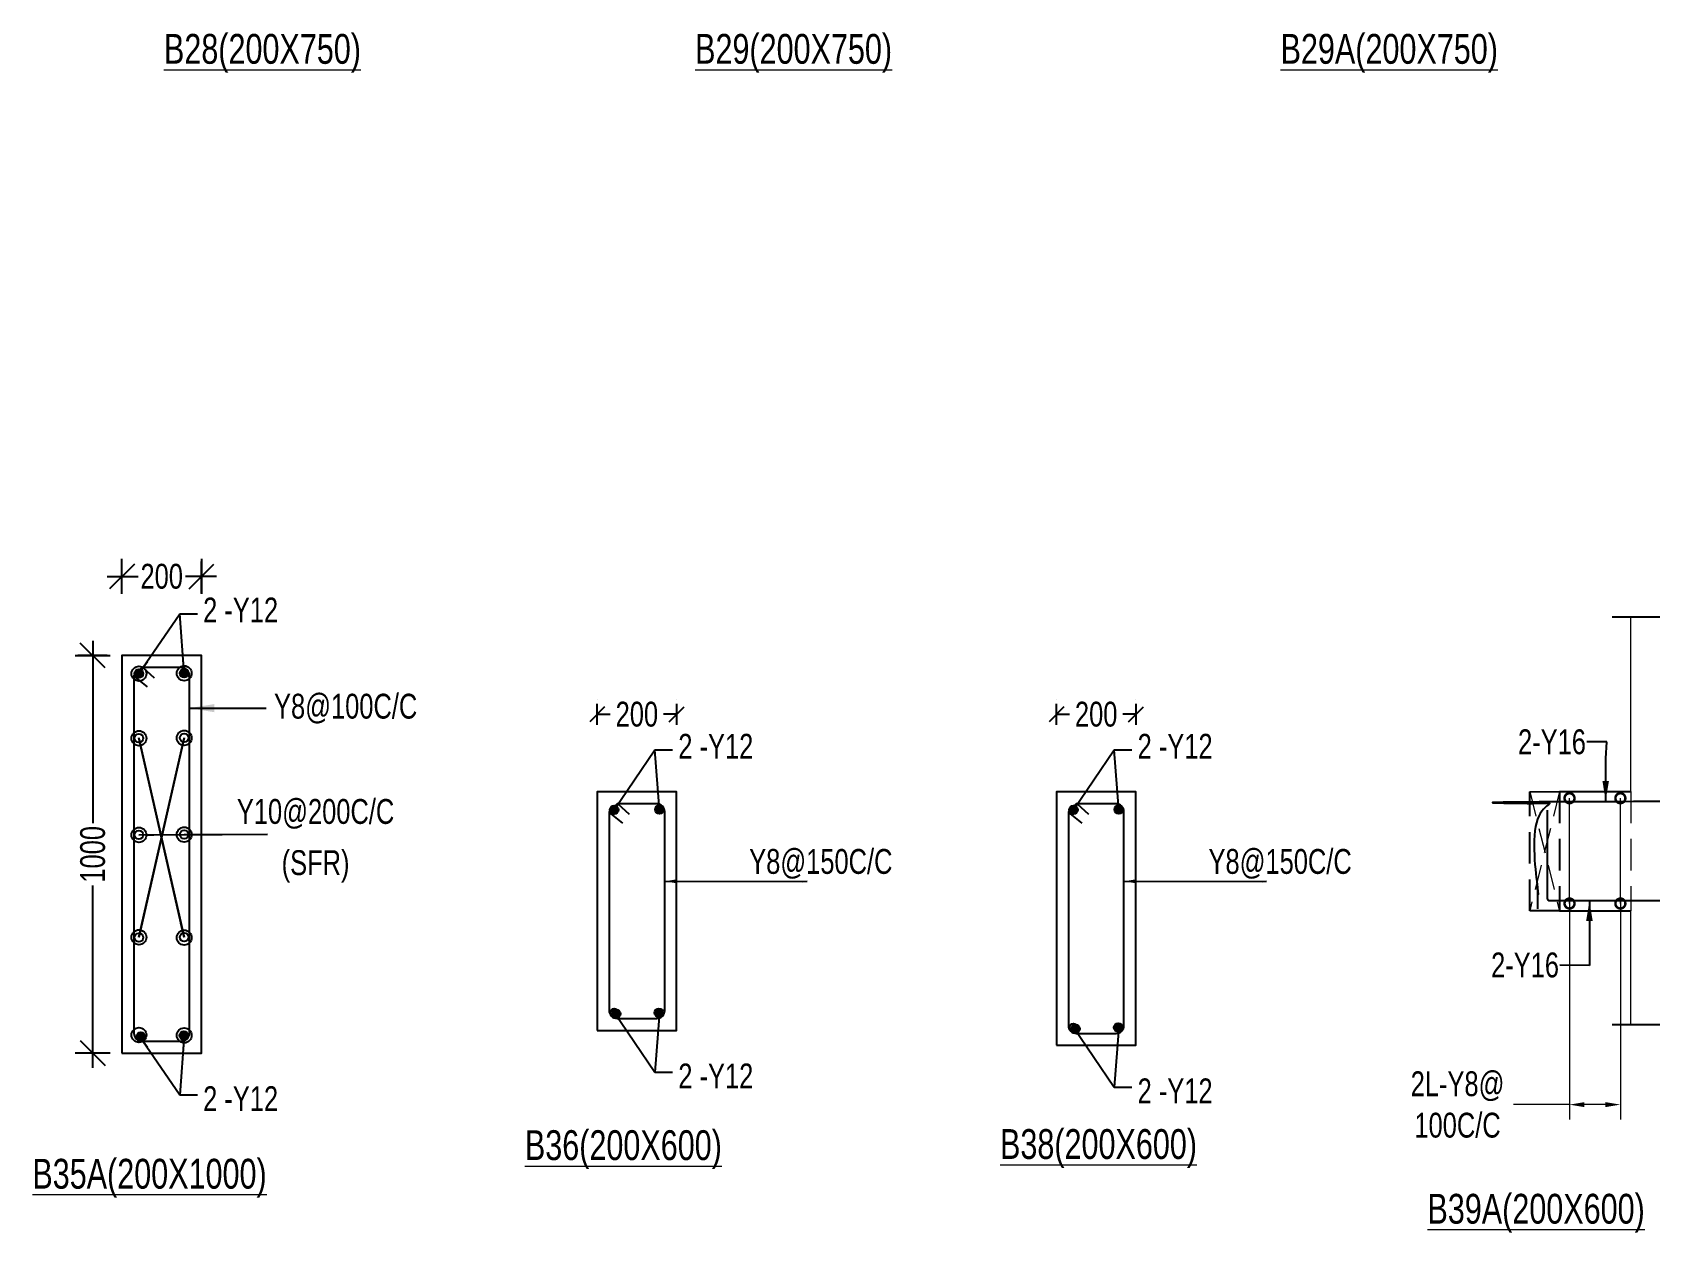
# Model space of a CAD drawing. Header units: millimetres. Extents: x 39642 to 123571, y 2620 to 56435.
# Drawn here: x 47619 to 55761, y 14482 to 20521 of the extents above; entities that cross this region are included whole.
import ezdxf

# ---------------------------------------------------------------- set-up
doc = ezdxf.new("R2010")
doc.units = ezdxf.units.MM
for name, pattern in [('CONTINOUS', [0]), ('CONTINU', [0]), ('HIDDEN', [9.525, 6.35, -3.175])]:
    doc.linetypes.add(name, pattern=pattern)
for name, color, linetype in [('-S-ARROW', 253, 'Continuous'), ('-S-DIM', 251, 'Continuous'), ('-S-FOOT-DIM', 8, 'Continuous'), ('-S-MISC', 8, 'Continuous'), ('-STR-BEAM', 7, 'CONTINU'), ('-STR-REINF', 3, 'Continuous'), ('-STR-TEXT', 6, 'Continuous'), ('BEAM', 7, 'Continuous'), ('dim', 8, 'Continuous'), ('rein', 3, 'Continuous'), ('S- Structural', 5, 'Continuous'), ('Text', 6, 'Continuous')]:
    doc.layers.add(name, color=color, linetype=linetype)
for name, color, linetype, lineweight in [('-S-STIRUP', 11, 'Continuous', 9), ('-STR-COLUMN', 5, 'HIDDEN', 13), ('-STR-RF-DIM', 252, 'CONTINOUS', 20), ('S-BEAM-IDEN', 2, 'Continuous', 9), ('SEC TEXT', 9, 'Continuous', 18), ('SLAB LINE', 254, 'HIDDEN', 20)]:
    doc.layers.add(name, color=color, linetype=linetype, lineweight=lineweight)
doc.styles.add('BEAM-LS', font='romans.shx', dxfattribs={"width": 0.8})
doc.styles.add('EL', font='swisscl.ttf')
doc.styles.add('SOBHA', font='swisscl.ttf')
doc.styles.add('sobha.sed', font='swisscl.ttf')
doc.dimstyles.new('S-25', dxfattribs={"dimscale": 25, "dimtxt": 2.5, "dimasz": 1.5, "dimexe": 0.25, "dimexo": 0.5, "dimgap": 0.1, "dimtad": 0, "dimdec": 0, "dimrnd": 0.0005, "dimzin": 0, "dimdsep": 46, "dimtxsty": 'SOBHA', "dimblk": 'OBLIQUE', "dimcen": 0.09, "dimclrd": 8, "dimclre": 8, "dimclrt": 6, "dimadec": 0, "dimazin": 0, "dimtfac": 1, "dimtdec": 0, "dimtofl": 0, "dimtmove": 0, "dimatfit": 3, "dimfxl": 0.18, "dimtolj": 1, "dimtzin": 0, "dimlwd": -1, "dimlwe": -1, "dimarcsym": 0})
doc.dimstyles.new('S-25L', dxfattribs={"dimscale": 25, "dimtxt": 2.5, "dimasz": 2.5, "dimexe": 1.5, "dimexo": 1.5, "dimgap": 0.2, "dimtad": 0, "dimdec": 0, "dimrnd": 0.0005, "dimzin": 0, "dimdsep": 46, "dimtxsty": 'sobha.sed', "dimblk": 'OBLIQUE', "dimcen": 0.09, "dimdle": 1.5, "dimclrd": 8, "dimclre": 8, "dimclrt": 6, "dimadec": 0, "dimazin": 0, "dimtfac": 1, "dimtdec": 0, "dimtofl": 0, "dimtmove": 1, "dimatfit": 3, "dimfxl": 0.18, "dimtolj": 1, "dimtzin": 0, "dimlwd": -1, "dimlwe": -1, "dimarcsym": 0})
doc.dimstyles.new('S-50', dxfattribs={"dimscale": 50, "dimtxt": 2.5, "dimasz": 1.25, "dimexe": 1, "dimexo": 1, "dimgap": 0.5, "dimtad": 1, "dimdec": 0, "dimrnd": 0.0005, "dimzin": 0, "dimdsep": 46, "dimtxsty": 'EL', "dimblk": 'ARCHTICK', "dimcen": 0.09, "dimdle": 1.5, "dimclrd": 251, "dimclre": 251, "dimclrt": 6, "dimadec": 0, "dimazin": 0, "dimtfac": 1, "dimtdec": 0, "dimtofl": 0, "dimtmove": 0, "dimatfit": 3, "dimfxl": 2, "dimtolj": 1, "dimtzin": 0, "dimlwd": -1, "dimlwe": -1, "dimarcsym": 0})
doc.dimstyles.new('S-DIM50', dxfattribs={"dimscale": 50, "dimtxt": 2.5, "dimasz": 1.5, "dimexe": 1.5, "dimexo": 1, "dimgap": 0.5, "dimtad": 0, "dimdec": 0, "dimzin": 0, "dimdsep": 46, "dimtxsty": 'SOBHA', "dimcen": 0.09, "dimclrd": 256, "dimclre": 256, "dimclrt": 6, "dimadec": 5, "dimazin": 0, "dimtfac": 1, "dimtdec": 0, "dimtofl": 0, "dimtmove": 0, "dimatfit": 3, "dimfxl": 0.18, "dimtolj": 1, "dimtzin": 0, "dimlwd": -1, "dimlwe": -1, "dimarcsym": 0})
doc.dimstyles.new('STIRUP', dxfattribs={"dimscale": 50, "dimtxt": 2.5, "dimasz": 2.2, "dimexe": 0, "dimexo": 0, "dimgap": 0.5, "dimtad": 0, "dimdec": 0, "dimzin": 0, "dimdsep": 46, "dimtxsty": 'BEAM-LS', "dimblk": 'DOTSMALL', "dimcen": 0.09, "dimclrd": 256, "dimclre": 256, "dimclrt": 256, "dimadec": 5, "dimazin": 0, "dimtfac": 1, "dimtdec": 0, "dimtofl": 0, "dimtmove": 0, "dimatfit": 3, "dimldrblk": 'DOTSMALL', "dimfxl": 0, "dimfxlon": 1, "dimtolj": 1, "dimtzin": 0, "dimlwd": -1, "dimlwe": -1, "dimarcsym": 0})

# ---------------------------------------------------------------- blocks, each defined once
blk = doc.blocks.new('_Oblique')
at = {"color": 0, "linetype": 'ByBlock', "lineweight": -2}
for p, q in [((0, 0.707), (0, -0.707)), ((-0.5, -0.5), (0.5, 0.5))]:
    blk.add_line(p, q, dxfattribs=at)
blk = doc.blocks.new('*D19')
at = {"layer": '-S-FOOT-DIM', "color": 8, "transparency": 16777216}
for p, q in [((80.3, 1345.1), (158.2, 1345.1)), ((355.3, 1345.1), (277.4, 1345.1))]:
    blk.add_line(p, q, dxfattribs=at)
at = {"layer": '-S-FOOT-DIM', "color": 8, "linetype": 'Continuous', "transparency": 16777216}
for p, q in [((117.8, 1302.3), (117.8, 1382.6)), ((317.8, 1302.3), (317.8, 1382.6))]:
    blk.add_line(p, q, dxfattribs=at)
at = {"layer": '-S-FOOT-DIM', "color": 8, "transparency": 16777216, "xscale": 62.5, "yscale": 62.5, "zscale": 62.5, "rotation": 180}
blk.add_blockref('_Oblique', (117.8, 1345.1), dxfattribs=at)
at = {"layer": '-S-FOOT-DIM', "color": 8, "transparency": 16777216, "xscale": 62.5, "yscale": 62.5, "zscale": 62.5}
blk.add_blockref('_Oblique', (317.8, 1345.1), dxfattribs=at)
at = {"layer": '-S-FOOT-DIM', "color": 6, "transparency": 16777216, "insert": (217.8, 1345.1), "char_height": 62.5, "attachment_point": 5, "style": 'sobha.sed'}
blk.add_mtext('\\A1;200', dxfattribs=at)
blk = doc.blocks.new('*D20')
at = {"layer": '-S-FOOT-DIM', "color": 8, "transparency": 16777216}
for p, q in [((44.2, 1183.5), (44.2, 724.4)), ((44.2, 108.5), (44.2, 567.5))]:
    blk.add_line(p, q, dxfattribs=at)
at = {"layer": '-S-FOOT-DIM', "color": 8, "linetype": 'Continuous', "transparency": 16777216}
for p, q in [((80.3, 1146), (6.7, 1146)), ((80.3, 146), (6.7, 146))]:
    blk.add_line(p, q, dxfattribs=at)
at = {"layer": '-S-FOOT-DIM', "color": 8, "transparency": 16777216, "xscale": 62.5, "yscale": 62.5, "zscale": 62.5}
for p, rotation in [((44.2, 1146), 90), ((44.2, 146), 270)]:
    blk.add_blockref('_Oblique', p, dxfattribs=dict(at, rotation=rotation))
at = {"layer": '-S-FOOT-DIM', "color": 6, "transparency": 16777216, "insert": (44.2, 646), "char_height": 62.5, "attachment_point": 5, "rotation": 90, "style": 'sobha.sed'}
blk.add_mtext('\\A1;1000', dxfattribs=at)
blk = doc.blocks.new('*D187')
at = {"layer": '-S-DIM', "transparency": 16777216}
for p, q in [((50462.4, 17164.4), (50462.4, 17165.1)), ((50862.4, 17164.4), (50862.4, 17165.1)), ((50462.4, 17090.1), (50528.3, 17090.1)), ((50862.4, 17090.1), (50796.6, 17090.1))]:
    blk.add_line(p, q, dxfattribs=at)
at = {"layer": '-S-DIM', "transparency": 16777216, "xscale": 75, "yscale": 75, "zscale": 75, "rotation": 180}
blk.add_blockref('_Oblique', (50462.4, 17090.1), dxfattribs=at)
at = {"layer": '-S-DIM', "transparency": 16777216, "xscale": 75, "yscale": 75, "zscale": 75}
blk.add_blockref('_Oblique', (50862.4, 17090.1), dxfattribs=at)
at = {"layer": '-S-DIM', "color": 6, "transparency": 16777216, "insert": (50662.4, 17090.1), "char_height": 125, "attachment_point": 5, "style": 'SOBHA'}
blk.add_mtext('\\A1;200', dxfattribs=at)
blk = doc.blocks.new('*D189')
at = {"layer": '-S-DIM', "transparency": 16777216}
for p, q in [((52774.6, 17164.4), (52774.6, 17165.1)), ((53174.6, 17164.4), (53174.6, 17165.1)), ((52774.6, 17090.1), (52840.5, 17090.1)), ((53174.6, 17090.1), (53108.8, 17090.1))]:
    blk.add_line(p, q, dxfattribs=at)
at = {"layer": '-S-DIM', "transparency": 16777216, "xscale": 75, "yscale": 75, "zscale": 75, "rotation": 180}
blk.add_blockref('_Oblique', (52774.6, 17090.1), dxfattribs=at)
at = {"layer": '-S-DIM', "transparency": 16777216, "xscale": 75, "yscale": 75, "zscale": 75}
blk.add_blockref('_Oblique', (53174.6, 17090.1), dxfattribs=at)
at = {"layer": '-S-DIM', "color": 6, "transparency": 16777216, "insert": (52974.6, 17090.1), "char_height": 125, "attachment_point": 5, "style": 'SOBHA'}
blk.add_mtext('\\A1;200', dxfattribs=at)
blk = doc.blocks.new('_ArchTick')
at = {"color": 0, "linetype": 'ByBlock', "const_width": 0.15}
blk.add_lwpolyline([(-0.5, -0.5), (0.5, 0.5)], dxfattribs=at)
blk = doc.blocks.new('_DotSmall')
at = {"color": 0, "linetype": 'ByBlock', "const_width": 0.5}
blk.add_lwpolyline([(-0.0625, 0, 1), (0.0625, 0, 1)], format="xyb", close=True, dxfattribs=at)
blk = doc.blocks.new('*D214')
at = {"layer": '-S-STIRUP', "ltscale": 100, "transparency": 16777216}
blk.add_line((55613.4, 16138.1), (55613.4, 16668), dxfattribs=at)
at = {"layer": '-S-STIRUP', "linetype": 'CONTINU', "ltscale": 100, "transparency": 16777216, "xscale": 100, "yscale": 100, "zscale": 100}
for p, rotation in [((55613.4, 16668), 90), ((55613.4, 16138.1), 270)]:
    blk.add_blockref('_DotSmall', p, dxfattribs=dict(at, rotation=rotation))
blk = doc.blocks.new('*D215')
at = {"layer": '-S-STIRUP', "ltscale": 100, "transparency": 16777216}
blk.add_line((55357.4, 16138.1), (55357.4, 16668), dxfattribs=at)
at = {"layer": '-S-STIRUP', "linetype": 'CONTINU', "ltscale": 100, "transparency": 16777216, "xscale": 100, "yscale": 100, "zscale": 100}
for p, rotation in [((55357.4, 16668), 90), ((55357.4, 16138.1), 270)]:
    blk.add_blockref('_DotSmall', p, dxfattribs=dict(at, rotation=rotation))
blk = doc.blocks.new('*D216')
at = {"layer": '-STR-RF-DIM', "transparency": 16777216}
for p, q in [((55357.4, 16151), (55357.4, 15051.2)), ((55613.4, 16151), (55613.4, 15051.2)), ((55357.4, 15126.2), (55075.2, 15126.2)), ((55538.4, 15126.2), (55432.4, 15126.2))]:
    blk.add_line(p, q, dxfattribs=at)
for points in [[(55432.4, 15138.7), (55432.4, 15113.7), (55357.4, 15126.2)], [(55538.4, 15138.7), (55538.4, 15113.7), (55613.4, 15126.2)]]:
    blk.add_solid(points, dxfattribs=at)
at = {"layer": '-STR-RF-DIM', "color": 6, "transparency": 16777216, "insert": (54793.7, 15126.2), "char_height": 125, "attachment_point": 5, "style": 'SOBHA'}
blk.add_mtext('\\A1;2L-Y8@\\P100C/C', dxfattribs=at)
blk = doc.blocks.new('A$Ca7480f11')
at = {"layer": 'rein', "ltscale": 3000}
for points in [[(171.4, 1100.5, -1), (149.6, 1100.5, -1)], [(285.3, 1101.4, -1), (263.5, 1101.4, -1)], [(176.4, 187.5, -1), (154.6, 187.5, -1)], [(284.3, 190.4, -1), (262.5, 190.4, -1)]]:
    blk.add_hatch(color=256, dxfattribs=at).paths.add_polyline_path(points)
at = {"layer": 'BEAM', "ltscale": 0.05, "elevation": 0}
blk.add_lwpolyline([(117.8, 146), (317.8, 146), (317.8, 1146), (117.8, 1146)], close=True, dxfattribs=at)
at = {"layer": 'rein', "ltscale": 3000}
for p, q in [((170.2, 1116, 0), (198.5, 1089.6, 0)), ((147.8, 1093.9, 0), (181.4, 1067.6, 0))]:
    blk.add_line(p, q, dxfattribs=at)
at = {"layer": 'rein', "ltscale": 3000, "elevation": 0}
blk.add_lwpolyline([(167.8, 176), (267.8, 176, 0.414214), (287.8, 196), (287.8, 1096, 0.414214), (267.8, 1116), (167.8, 1116), (147.8, 1096), (147.8, 196, 0.414214)], format="xyb", close=True, dxfattribs=at)
at = {"layer": 'rein', "ltscale": 3000}
for centre in [(160.5, 1100.5, 0), (274.4, 1101.4, 0), (160.5, 938, 0), (274.4, 938.8, 0), (160.5, 694.8, 0), (274.4, 695.7, 0), (274.4, 437.3, 0), (160.5, 436.4, 0), (165.5, 187.5, 0), (273.4, 190.4, 0)]:
    blk.add_circle(centre, 10.9, dxfattribs=at)
at = {"layer": 'Text', "ltscale": 3000, "char_height": 62.5, "style": 'SOBHA'}
for s, insert, width, attachment_point in [('2 -Y12', (416.4, 1291.9, 0), 363.273, 2), ('Y8@100C/C', (680.8, 1049.9, -54609.3), 413.273, 2), ('Y10@200C/C', (605.1, 785.1, -54609.3), 413.273, 2), ('(SFR)', (605.1, 656.3, -54609.3), 413.273, 2), ('2 -Y12', (416.4, 0, 0), 363.273, 8)]:
    blk.add_mtext(s, dxfattribs=dict(at, insert=insert, width=width, attachment_point=attachment_point))
at = {"layer": '-S-FOOT-DIM'}
dim = blk.add_linear_dim(base=(117.8, 1345.1, 0), p1=(317.8, 1264.8, 0), p2=(117.8, 1264.8, 0), text='200', dimstyle='S-25L', dxfattribs=at)
dim.commit()
dim.dimension.update_dxf_attribs({"geometry": '*D19', "text_midpoint": (217.8, 1345.1, 0)})
dim = blk.add_linear_dim(base=(44.2, 1146, 0), p1=(117.8, 146, 0), p2=(117.8, 1146, 0), angle=90, text='1000', dimstyle='S-25L', dxfattribs=at)
dim.commit()
dim.dimension.update_dxf_attribs({"geometry": '*D20', "text_midpoint": (44.2, 646, 0)})
at = {"layer": 'dim', "ltscale": 3000}
for points, override in [([(160.5, 1100.5, 0), (263.4, 1251.4, 0), (307.7, 1251.4, 0)], {"dimasz": 1.5, "dimldrblk": 'DotBlank'}), ([(274.4, 1101.4, 0), (263.4, 1251.4, 0), (307.7, 1251.4, 0)], {"dimasz": 1.5, "dimldrblk": 'DotBlank'}), ([(274.4, 938.8, 0), (160.5, 436.4, 0)], {"dimldrblk": 'DotBlank'}), ([(274.4, 436.4, 0), (160.5, 938.8, 0)], {"dimldrblk": 'DotBlank'}), ([(160.5, 938, 0), (274.4, 437.3, 0)], {"dimldrblk": 'DotBlank'}), ([(160.5, 437.3, 0), (274.4, 938, 0)], {"dimldrblk": 'DotBlank'}), ([(160.5, 694.8, 0), (370.1, 695.7, 0)], {"dimldrblk": 'DotBlank'}), ([(274.4, 695.7, 0), (484, 696.5, 0)], {"dimldrblk": 'DotBlank'}), ([(160.5, 191.4, 0), (263.4, 40.5, 0), (307.7, 40.5, 0)], {"dimasz": 1.5, "dimldrblk": 'DotBlank'}), ([(274.4, 190.5, 0), (263.4, 40.5, 0), (307.7, 40.5, 0)], {"dimasz": 1.5, "dimldrblk": 'DotBlank'})]:
    blk.add_leader(points, dimstyle='S-25', override=override, dxfattribs=at)
at = {"layer": 'dim', "color": 8}
blk.add_leader([(287.8, 1013.8, -54609.3), (480.1, 1013.7, -54609.3), (480.4, 1013.8, -54609.3)], dimstyle='S-25L', dxfattribs=at)

msp = doc.modelspace()

# ---------------------------------------------------------------- hatches: boundary and pattern name
at = {"layer": 'rein', "ltscale": 3000}
for points in [[(50569.6, 16609, -1), (50526, 16609, -1)], [(50797.5, 16610.7, -1), (50753.9, 16610.7, -1)], [(52881.8, 16609, -1), (52838.2, 16609, -1)], [(53109.7, 16610.7, -1), (53066.1, 16610.7, -1)], [(50579.7, 15582.8, -1), (50536.1, 15582.8, -1)], [(50795.5, 15588.8, -1), (50751.9, 15588.8, -1)], [(52891.9, 15507.8, -1), (52848.3, 15507.8, -1)], [(53107.7, 15513.8, -1), (53064.1, 15513.8, -1)]]:
    msp.add_hatch(color=256, dxfattribs=at).paths.add_polyline_path(points)

# ---------------------------------------------------------------- linework, layer by layer
at = {"layer": '-S-MISC', "linetype": 'ByBlock', "ltscale": 1000, "elevation": 0}
for points in [[(55572.4, 17580.1), (56085, 17580.1), (56115.9, 17639.7), (56115.9, 17519.6), (56186.2, 17580.1), (56527, 17580.1)], [(55572.4, 15530.1), (56085, 15530.1), (56115.9, 15589.7), (56115.9, 15469.6), (56186.2, 15530.1), (56527, 15530.1)]]:
    msp.add_lwpolyline(points, dxfattribs=at)
at = {"layer": '-STR-BEAM'}
for p, q in [((55307, 16701, 0), (55665.9, 16701, 0)), ((55307, 16101, 0), (55665.9, 16101, 0))]:
    msp.add_line(p, q, dxfattribs=at)
at = {"layer": '-STR-BEAM', "linetype": 'HIDDEN', "ltscale": 25, "elevation": 0}
msp.add_lwpolyline([(55157, 16700.9), (55307, 16701), (55307, 16101), (55157, 16101), (55157, 16700.9)], dxfattribs=at)
at = {"layer": '-STR-COLUMN', "linetype": 'Continuous', "ltscale": 10}
for p, q in [((55665.9, 16701, 0), (55665.9, 17580.1, 0)), ((55665.9, 15530.1, 0), (55665.9, 16101, 0))]:
    msp.add_line(p, q, dxfattribs=at)
at = {"layer": '-STR-REINF', "ltscale": 10}
msp.add_line((68215.9, 16151, 0), (55260.6, 16151, 0), dxfattribs=at)
at = {"layer": '-STR-REINF', "ltscale": 10, "elevation": 0}
msp.add_lwpolyline([(55260.9, 16151, -0.414214), (55245.9, 16166), (55245.9, 16608.1)], format="xyb", dxfattribs=at)
at = {"layer": '-STR-REINF', "ltscale": 10}
msp.add_rational_spline([(75720.9, 16129.9, 0), (75720.9, 16468.2, 0), (75720.9, 16636, 0), (75720.9, 16651, 0), (75705.9, 16651, 0), (73350.4, 16651, 0), (55210.9, 16651, 0), (55195.9, 16651, 0), (55195.9, 16636, 0), (55195.9, 16468.2, 0), (55195.9, 16110.6, 0)], [1, 1, 1, 0.707106781187, 1, 1, 1, 0.707106781187, 1, 1, 1], degree=2, knots=[0, 0, 0, 1, 1, 2.570796, 2.570796, 3.570796, 3.570796, 5.141593, 5.141593, 6.141593, 6.141593, 6.141593], dxfattribs=at)
at = {"layer": 'BEAM', "ltscale": 0.05, "elevation": -109218.6}
for points in [[(50462.4, 15499.9), (50862.4, 15499.9), (50862.4, 16699.9), (50462.4, 16699.9)], [(52774.6, 15424.9), (53174.6, 15424.9), (53174.6, 16699.9), (52774.6, 16699.9)]]:
    msp.add_lwpolyline(points, close=True, dxfattribs=at)
at = {"layer": 'rein', "ltscale": 3000}
for p, q in [((50567.1, 16639.9, -109218.6), (50623.7, 16587.2, -109218.6)), ((52879.4, 16639.9, -109218.6), (52935.9, 16587.2, -109218.6)), ((50522.4, 16595.7, -109218.6), (50589.7, 16543.2, -109218.6)), ((52834.6, 16595.7, -109218.6), (52901.9, 16543.2, -109218.6))]:
    msp.add_line(p, q, dxfattribs=at)
at = {"layer": 'rein', "ltscale": 3000, "elevation": -109218.6}
for points in [[(50562.4, 15559.9), (50762.4, 15559.9, 0.414214), (50802.4, 15599.9), (50802.4, 16599.9, 0.414214), (50762.4, 16639.9), (50562.4, 16639.9), (50522.4, 16599.9), (50522.4, 15599.9, 0.414214)], [(52874.6, 15484.9), (53074.6, 15484.9, 0.414214), (53114.6, 15524.9), (53114.6, 16599.9, 0.414214), (53074.6, 16639.9), (52874.6, 16639.9), (52834.6, 16599.9), (52834.6, 15524.9, 0.414214)]]:
    msp.add_lwpolyline(points, format="xyb", close=True, dxfattribs=at)
at = {"layer": 'rein', "ltscale": 3000}
for centre in [(50547.8, 16609, -109218.6), (50775.7, 16610.7, -109218.6), (52860, 16609, -109218.6), (53087.9, 16610.7, -109218.6), (50557.9, 15582.8, -109218.6), (50773.7, 15588.8, -109218.6), (52870.1, 15507.8, -109218.6), (53085.9, 15513.8, -109218.6)]:
    msp.add_circle(centre, 21.8, dxfattribs=at)
at = {"layer": 'S-BEAM-IDEN', "color": 9, "linetype": 'HIDDEN', "ltscale": 20}
for p, q in [((55307, 16701, 0), (55157, 16101, 0)), ((55157, 16701), (55307, 16101, 0))]:
    msp.add_line(p, q, dxfattribs=at)
at = {"layer": 'SLAB LINE', "linetype": 'HIDDEN', "ltscale": 25}
msp.add_line((55665.9, 16701, 0), (55665.9, 16101, 0), dxfattribs=at)

# ---------------------------------------------------------------- block references
at = {"layer": 'S- Structural', "ltscale": 20, "xscale": 2, "yscale": 2, "zscale": 2}
msp.add_blockref('A$Ca7480f11', (47834.8, 15093.7, 0), dxfattribs=at)

# ---------------------------------------------------------------- texts
at = {"layer": '-STR-TEXT', "color": 6, "char_height": 125, "width": 696.385, "style": 'SOBHA'}
for insert, attachment_point in [((55440, 17014.4, 0), 3), ((55304.4, 15764.8, 0), 9)]:
    msp.add_mtext('\\A1;2-Y16', dxfattribs=dict(at, insert=insert, attachment_point=attachment_point))
at = {"layer": 'SEC TEXT', "color": 1, "linetype": 'ByBlock', "style": 'sobha.sed'}
for s, rotation, p in [('%%UB28(200X750)', 359.98928, (48281.8, 20363.6, 0)), ('%%UB29(200X750)', 359.98928, (50955.5, 20363.6, 0)), ('%%UB29A(200X750)', 359.98928, (53902.9, 20363.6, 0)), ('%%UB36(200X600)', 359.98928, (50098.7, 14847.4, -109218.6)), ('%%UB38(200X600)', 359.98928, (52490.5, 14853, -109218.6)), ('%%UB35A(200X1000)', 0.01072, (47619.2, 14703.4, 0)), ('%%UB39A(200X600)', 0.01072, (54642.2, 14527.2, 0))]:
    msp.add_text(s, height=150, rotation=rotation, dxfattribs=at).set_placement(p)
at = {"layer": 'Text', "ltscale": 3000, "char_height": 125, "style": 'SOBHA'}
for s, insert, width, attachment_point in [('2 -Y12', (51059.7, 16991.8, -109218.6), 726.545, 2), ('2 -Y12', (53371.9, 16991.8, -109218.6), 726.545, 2), ('Y8@150C/C', (51588.4, 16412.4, -109218.6), 826.545, 2), ('Y8@150C/C', (53900.6, 16412.4, -109218.6), 826.545, 2), ('2 -Y12', (51059.7, 15207.9, -109218.6), 726.545, 8), ('2 -Y12', (53371.9, 15132.9, -109218.6), 726.545, 8)]:
    msp.add_mtext(s, dxfattribs=dict(at, insert=insert, width=width, attachment_point=attachment_point))

# ---------------------------------------------------------------- dimensions: what is measured, and where the dimension line sits
at = {"layer": '-S-DIM'}
for p1, p2, picture, middle in [((50462.4, 16699.9, -109218.6), (50862.4, 16699.9, -109218.6), '*D187', (50662.4, 17090.1)), ((52774.6, 16699.9, -109218.6), (53174.6, 16699.9, -109218.6), '*D189', (52974.6, 17090.1))]:
    dim = msp.add_aligned_dim(p1=p1, p2=p2, distance=390.2, dimstyle='S-DIM50', override={"dimscale": 1, "dimtxt": 125, "dimasz": 75, "dimexe": 75, "dimexo": 0, "dimgap": 25, "dimlfac": 0.5, "dimblk1": 'Oblique', "dimblk2": 'Oblique', "dimsah": 1, "dimcen": 4.5, "dimfxl": 75, "dimfxlon": 1}, dxfattribs=at)
    dim.commit()
    dim.dimension.update_dxf_attribs({"geometry": picture, "text_midpoint": middle})
at = {"layer": '-S-STIRUP', "linetype": 'CONTINU', "ltscale": 100}
for base, p1, p2, picture, middle in [((55357.4, 16668, 178586.6), (55357.4, 16138.1, 178586.6), (55357.4, 16668, 178586.6), '*D215', (55357.4, 16403, 178586.6)), ((55613.4, 16668, 178586.6), (55613.4, 16138.1, 178586.6), (55613.4, 16668, 178586.6), '*D214', (55613.4, 16403, 178586.6))]:
    dim = msp.add_linear_dim(base=base, p1=p1, p2=p2, angle=90, text=' ', dimstyle='STIRUP', override={"dimasz": 2}, dxfattribs=at)
    dim.commit()
    dim.dimension.update_dxf_attribs({"geometry": picture, "text_midpoint": middle})
at = {"layer": '-STR-RF-DIM'}
dim = msp.add_linear_dim(base=(55357.4, 15126.2, 178586.6), p1=(55613.4, 16151, 178586.6), p2=(55357.4, 16151, 178586.6), angle=180, text='2L-Y8@\\P100C/C', dimstyle='S-DIM50', override={"dimscale": 1, "dimtxt": 125, "dimasz": 75, "dimexe": 75, "dimexo": 0, "dimgap": 25, "dimsah": 1, "dimcen": 4.5, "dimfxl": 75}, dxfattribs=at)
dim.commit()
dim.dimension.update_dxf_attribs({"geometry": '*D216', "text_midpoint": (54793.7, 15126.2, 178586.6), "dimtype": 160})

# ---------------------------------------------------------------- leaders
at = {"layer": '-S-ARROW', "annotation_type": 0, "has_hookline": 1, "hookline_direction": 1, "text_width": 353.5}
for points in [[(55539.4, 16655.1, 0), (55539.4, 16867.9, 0), (55545, 16951.9, 0), (55445, 16951.9, 0)], [(55457.5, 16151, 0), (55457.5, 15827, 0), (55309.4, 15827.3, 0)]]:
    msp.add_leader(points, dimstyle='S-50', override={"dimasz": 2, "dimgap": 0.1, "dimtad": 0}, dxfattribs=at)
at = {"layer": 'dim', "ltscale": 3000}
for points in [[(50547.8, 16609, -109218.6), (50753.6, 16910.8, -109218.6), (50842.2, 16910.8, -109218.6)], [(50775.7, 16610.7, -109218.6), (50753.6, 16910.8, -109218.6), (50842.2, 16910.8, -109218.6)], [(52860, 16609, -109218.6), (53065.8, 16910.8, -109218.6), (53154.5, 16910.8, -109218.6)], [(53087.9, 16610.7, -109218.6), (53065.8, 16910.8, -109218.6), (53154.5, 16910.8, -109218.6)], [(50547.8, 15590.7, -109218.6), (50753.6, 15288.9, -109218.6), (50842.2, 15288.9, -109218.6)], [(50775.7, 15589, -109218.6), (50753.6, 15288.9, -109218.6), (50842.2, 15288.9, -109218.6)], [(52860, 15515.7, -109218.6), (53065.8, 15213.9, -109218.6), (53154.5, 15213.9, -109218.6)], [(53087.9, 15514, -109218.6), (53065.8, 15213.9, -109218.6), (53154.5, 15213.9, -109218.6)]]:
    msp.add_leader(points, dimstyle='S-25', override={"dimasz": 1.5, "dimldrblk": 'DotBlank'}, dxfattribs=at)
at = {"layer": 'dim', "color": 8}
for points in [[(50802.4, 16249.9, -218437.3), (51497.9, 16249.6, -218437.3), (51519, 16249.9, -218437.3)], [(53114.6, 16249.9, -218437.3), (53810.1, 16249.6, -218437.3), (53831.3, 16249.9, -218437.3)]]:
    msp.add_leader(points, dimstyle='S-25L', dxfattribs=at)

doc.saveas('drawing.dxf')
